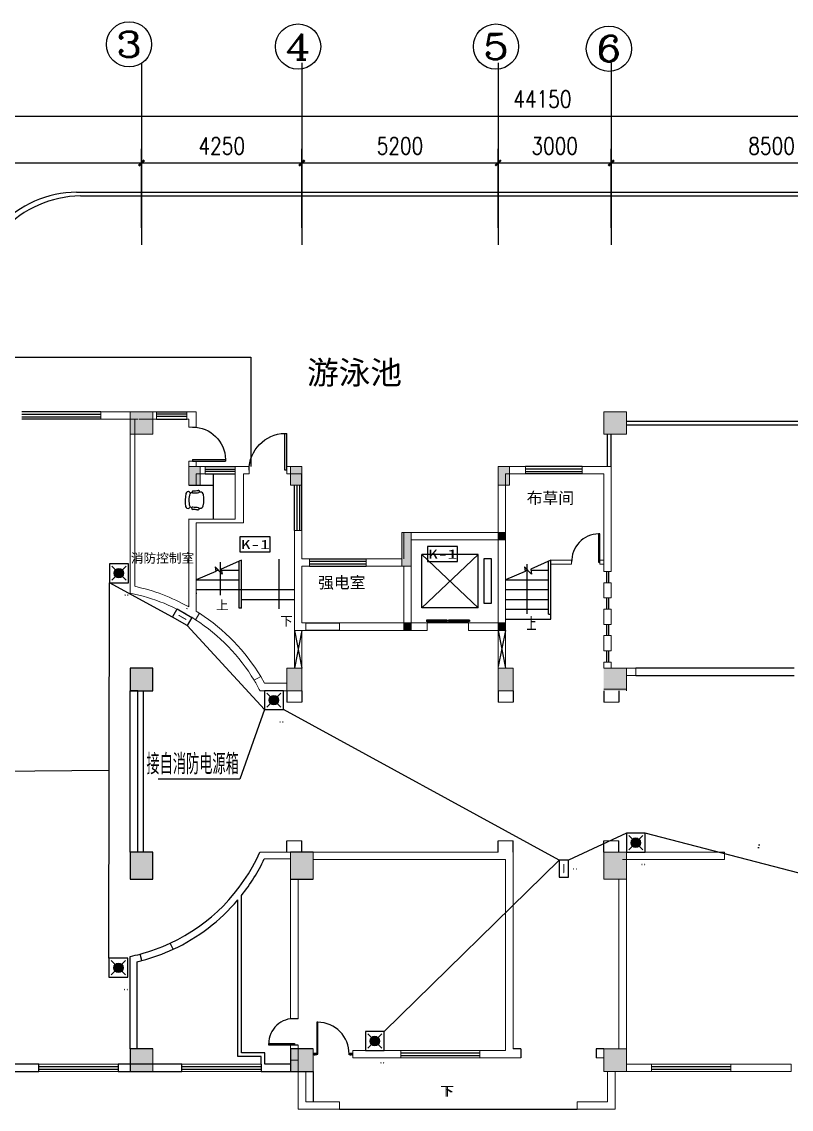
# Model space of a CAD drawing. Extents: x 1487452 to 1619693, y 165319 to 350168.
# Drawn here: x 1577601 to 1597996, y 198827 to 227669 of the extents above; entities that cross this region are included whole.
import ezdxf
from ezdxf.enums import TextEntityAlignment as Align

# ---------------------------------------------------------------- set-up
doc = ezdxf.new("R2010")
doc.units = 0
doc.header["$LTSCALE"] = 1000
doc.header["$MEASUREMENT"] = 0
doc.layers.get('0').update_dxf_attribs({"linetype": 'CONTINUOUS'})
doc.layers.get('Defpoints').update_dxf_attribs({"linetype": 'CONTINUOUS'})
for name, color, linetype in [('AXIS', 3, 'CONTINUOUS'), ('AXIS_TEXT', 7, 'CONTINUOUS'), ('COLUMN', 9, 'CONTINUOUS'), ('Dim3', 30, 'CONTINUOUS'), ('DIME', 3, 'CONTINUOUS'), ('EQUIP', 3, 'CONTINUOUS'), ('G', 4, 'CONTINUOUS'), ('WALL', 4, 'CONTINUOUS')]:
    doc.layers.add(name, color=color, linetype=linetype)
doc.styles.add('_TCH_AXIS', font='COMPLEX', dxfattribs={"bigfont": 'GBCBIG'})
doc.styles.add('_TCH_DIM', font='SIMPLEX', dxfattribs={"bigfont": 'GBCBIG'})
doc.styles.add('DIM_FONT', font='SIMPLEX.shx', dxfattribs={"width": 0.8})
doc.styles.add('常用字体', font='isocp.shx', dxfattribs={"width": 0.9, "bigfont": 'gbcbig.shx'})
doc.styles.add('黑体', font='SIMHEI.TTF')
doc.dimstyles.new('DIMN150', dxfattribs={"dimscale": 1.5, "dimtxt": 300, "dimasz": 100, "dimexe": 250, "dimexo": 300, "dimgap": 150, "dimtad": 1, "dimdec": 0, "dimzin": 0, "dimdsep": 46, "dimtxsty": 'DIM_FONT', "dimblk": 'ARCHTICK', "dimcen": 0.09, "dimclrt": 7, "dimazin": 2, "dimtfac": 1, "dimtdec": 0, "dimtix": 1, "dimtmove": 2, "dimatfit": 3, "dimldrblk": 'ARCHTICK', "dimfxl": 1, "dimtolj": 1, "dimtzin": 0, "dimarcsym": 0})

# ---------------------------------------------------------------- blocks, each defined once
blk = doc.blocks.new('_ArchTick')
at = {"color": 0, "linetype": 'ByBlock', "const_width": 0.4}
blk.add_lwpolyline([(-0.5, -0.5), (0.5, 0.5)], dxfattribs=at)
blk = doc.blocks.new('*D180')
at = {"layer": 'AXIS', "color": 0, "linetype": 'Continuous', "lineweight": -2, "transparency": 16777216}
for p, q in [((1572026, 222206), (1572026, 224299)), ((1580776, 222206), (1580776, 224299)), ((1572026, 223924), (1580776, 223924))]:
    blk.add_line(p, q, dxfattribs=at)
at = {"layer": 'Defpoints', "color": 0, "linetype": 'Continuous', "transparency": 16777216}
for p in [(1580776, 223924), (1572026, 221756), (1580776, 221756)]:
    blk.add_point(p, dxfattribs=at)
at = {"layer": 'AXIS', "color": 0, "linetype": 'Continuous', "lineweight": -2, "transparency": 16777216, "xscale": 150, "yscale": 150, "zscale": 150, "rotation": 180}
blk.add_blockref('_ArchTick', (1572026, 223924), dxfattribs=at)
at = {"layer": 'AXIS', "color": 0, "linetype": 'Continuous', "lineweight": -2, "transparency": 16777216, "xscale": 150, "yscale": 150, "zscale": 150}
blk.add_blockref('_ArchTick', (1580776, 223924), dxfattribs=at)
at = {"layer": 'AXIS', "color": 2, "linetype": 'Continuous', "transparency": 16777216, "insert": (1576401, 224374), "char_height": 450, "attachment_point": 5, "style": 'DIM_FONT'}
blk.add_mtext('\\A1;8750', dxfattribs=at)
blk = doc.blocks.new('*D181')
at = {"layer": 'AXIS', "color": 0, "linetype": 'Continuous', "lineweight": -2, "transparency": 16777216}
for p, q in [((1580776, 222206), (1580776, 224299)), ((1585026, 222206), (1585026, 224299)), ((1580776, 223924), (1585026, 223924))]:
    blk.add_line(p, q, dxfattribs=at)
at = {"layer": 'Defpoints', "color": 0, "linetype": 'Continuous', "transparency": 16777216}
for p in [(1585026, 223924), (1580776, 221756), (1585026, 221756)]:
    blk.add_point(p, dxfattribs=at)
at = {"layer": 'AXIS', "color": 0, "linetype": 'Continuous', "lineweight": -2, "transparency": 16777216, "xscale": 150, "yscale": 150, "zscale": 150, "rotation": 180}
blk.add_blockref('_ArchTick', (1580776, 223924), dxfattribs=at)
at = {"layer": 'AXIS', "color": 0, "linetype": 'Continuous', "lineweight": -2, "transparency": 16777216, "xscale": 150, "yscale": 150, "zscale": 150}
blk.add_blockref('_ArchTick', (1585026, 223924), dxfattribs=at)
at = {"layer": 'AXIS', "color": 2, "linetype": 'Continuous', "transparency": 16777216, "insert": (1582901, 224374), "char_height": 450, "attachment_point": 5, "style": 'DIM_FONT'}
blk.add_mtext('\\A1;4250', dxfattribs=at)
blk = doc.blocks.new('*D182')
at = {"layer": 'AXIS', "color": 0, "linetype": 'Continuous', "lineweight": -2, "transparency": 16777216}
for p, q in [((1585026, 222206), (1585026, 224299)), ((1590226, 222206), (1590226, 224299)), ((1585026, 223924), (1590226, 223924))]:
    blk.add_line(p, q, dxfattribs=at)
at = {"layer": 'Defpoints', "color": 0, "linetype": 'Continuous', "transparency": 16777216}
for p in [(1590226, 223924), (1585026, 221756), (1590226, 221756)]:
    blk.add_point(p, dxfattribs=at)
at = {"layer": 'AXIS', "color": 0, "linetype": 'Continuous', "lineweight": -2, "transparency": 16777216, "xscale": 150, "yscale": 150, "zscale": 150, "rotation": 180}
blk.add_blockref('_ArchTick', (1585026, 223924), dxfattribs=at)
at = {"layer": 'AXIS', "color": 0, "linetype": 'Continuous', "lineweight": -2, "transparency": 16777216, "xscale": 150, "yscale": 150, "zscale": 150}
blk.add_blockref('_ArchTick', (1590226, 223924), dxfattribs=at)
at = {"layer": 'AXIS', "color": 2, "linetype": 'Continuous', "transparency": 16777216, "insert": (1587626, 224374), "char_height": 450, "attachment_point": 5, "style": 'DIM_FONT'}
blk.add_mtext('\\A1;5200', dxfattribs=at)
blk = doc.blocks.new('*D183')
at = {"layer": 'AXIS', "color": 0, "linetype": 'Continuous', "lineweight": -2, "transparency": 16777216}
for p, q in [((1590226, 222206), (1590226, 224299)), ((1593226, 222206), (1593226, 224299)), ((1590226, 223924), (1593226, 223924))]:
    blk.add_line(p, q, dxfattribs=at)
at = {"layer": 'Defpoints', "color": 0, "linetype": 'Continuous', "transparency": 16777216}
for p in [(1593226, 223924), (1590226, 221756), (1593226, 221756)]:
    blk.add_point(p, dxfattribs=at)
at = {"layer": 'AXIS', "color": 0, "linetype": 'Continuous', "lineweight": -2, "transparency": 16777216, "xscale": 150, "yscale": 150, "zscale": 150, "rotation": 180}
blk.add_blockref('_ArchTick', (1590226, 223924), dxfattribs=at)
at = {"layer": 'AXIS', "color": 0, "linetype": 'Continuous', "lineweight": -2, "transparency": 16777216, "xscale": 150, "yscale": 150, "zscale": 150}
blk.add_blockref('_ArchTick', (1593226, 223924), dxfattribs=at)
at = {"layer": 'AXIS', "color": 2, "linetype": 'Continuous', "transparency": 16777216, "insert": (1591726, 224374), "char_height": 450, "attachment_point": 5, "style": 'DIM_FONT'}
blk.add_mtext('\\A1;3000', dxfattribs=at)
blk = doc.blocks.new('*D184')
at = {"layer": 'AXIS', "color": 0, "linetype": 'Continuous', "lineweight": -2, "transparency": 16777216}
for p, q in [((1593226, 222206), (1593226, 224299)), ((1601726, 222206), (1601726, 224299)), ((1593226, 223924), (1601726, 223924))]:
    blk.add_line(p, q, dxfattribs=at)
at = {"layer": 'Defpoints', "color": 0, "linetype": 'Continuous', "transparency": 16777216}
for p in [(1601726, 223924), (1593226, 221756), (1601726, 221756)]:
    blk.add_point(p, dxfattribs=at)
at = {"layer": 'AXIS', "color": 0, "linetype": 'Continuous', "lineweight": -2, "transparency": 16777216, "xscale": 150, "yscale": 150, "zscale": 150, "rotation": 180}
blk.add_blockref('_ArchTick', (1593226, 223924), dxfattribs=at)
at = {"layer": 'AXIS', "color": 0, "linetype": 'Continuous', "lineweight": -2, "transparency": 16777216, "xscale": 150, "yscale": 150, "zscale": 150}
blk.add_blockref('_ArchTick', (1601726, 223924), dxfattribs=at)
at = {"layer": 'AXIS', "color": 2, "linetype": 'Continuous', "transparency": 16777216, "insert": (1597476, 224374), "char_height": 450, "attachment_point": 5, "style": 'DIM_FONT'}
blk.add_mtext('\\A1;8500', dxfattribs=at)
blk = doc.blocks.new('*D187')
at = {"layer": 'AXIS', "color": 0, "linetype": 'Continuous', "lineweight": -2, "transparency": 16777216}
for p, q in [((1569326, 221731), (1569326, 225544)), ((1613476, 221731), (1613476, 225544)), ((1569326, 225169), (1613476, 225169))]:
    blk.add_line(p, q, dxfattribs=at)
at = {"layer": 'Defpoints', "color": 0, "linetype": 'Continuous', "transparency": 16777216}
for p in [(1613476, 225169), (1569326, 221281), (1613476, 221281)]:
    blk.add_point(p, dxfattribs=at)
at = {"layer": 'AXIS', "color": 0, "linetype": 'Continuous', "lineweight": -2, "transparency": 16777216, "xscale": 150, "yscale": 150, "zscale": 150, "rotation": 180}
blk.add_blockref('_ArchTick', (1569326, 225169), dxfattribs=at)
at = {"layer": 'AXIS', "color": 0, "linetype": 'Continuous', "lineweight": -2, "transparency": 16777216, "xscale": 150, "yscale": 150, "zscale": 150}
blk.add_blockref('_ArchTick', (1613476, 225169), dxfattribs=at)
at = {"layer": 'AXIS', "color": 2, "linetype": 'Continuous', "transparency": 16777216, "insert": (1591401, 225619), "char_height": 450, "attachment_point": 5, "style": 'DIM_FONT'}
blk.add_mtext('\\A1;44150', dxfattribs=at)
blk = doc.blocks.new('ertdfg')
at = {"color": 250}
for p, q in [((542076, 176521), (542080, 176560)), ((542101, 176738), (542105, 176770))]:
    blk.add_line(p, q, dxfattribs=at)
for centre, radius, start, end in [((541754, 176780), 80, 96.3286, 178.1689), ((541878, 176210), 663, 76.1574, 101.5689), ((542025, 176775), 80, 356.4274, 81.3977), ((541662, 176726), 31.8, 130.6834, 198.9191), ((541044, 176605), 598, 357.3556, 10.6478), ((541662, 176708), 46.7, 87.06, 116.8897), ((541668, 176583), 27, 192.6557, 252.9484), ((541670, 176591), 35.1, 252.9484, 294.3839), ((541665, 176734), 20.5, 7.7953, 91.546), ((543510, 176816), 1837, 181.0296, 181.98), ((541731, 176448), 68.3, 113.2, 145.7741), ((540986, 176614), 711, 357.6189, 9.9805), ((541671, 176580), 25, 303.0802, 10.0003), ((543510, 176816), 1837, 187.8575, 189.0543), ((541726, 176532), 30, 189.0543, 257.3532), ((542046, 176524), 30, 279.9864, 353.4616), ((542103, 176570), 25, 167.4852, 234.4052), ((542790, 176574), 711, 167.505, 179.8666), ((542105, 176581), 35.1, 243.1015, 284.5371), ((542116, 176724), 20.5, 85.9395, 169.6902), ((542107, 176574), 27, 284.5371, 344.8297), ((542118, 176698), 46.7, 60.5958, 90.4255), ((542731, 176568), 598, 166.8377, 180.1298), ((542119, 176716), 31.8, 338.5664, 46.8021), ((541725, 176452), 61.4, 145.4854, 256.2618), ((541906, 177371), 998, 258.7301, 278.7601), ((541898, 177047), 574, 251.8531, 285.4865), ((542046, 176445), 61.4, 281.2236, 32.0001), ((542040, 176442), 68.3, 31.7114, 64.2854)]:
    blk.add_arc(centre, radius, start, end, dxfattribs=at)
blk = doc.blocks.new('_LINKPT1')
blk.add_line((0, 0), (0, 0))
blk = doc.blocks.new('_Y22IEB')
for p, q in [((-0.375, 0.875), (0.375, 0.125)), ((0.375, 0.875), (-0.375, 0.125))]:
    blk.add_line(p, q)
blk.add_lwpolyline([(-0.5, 0), (0.5, 0), (0.5, 1), (-0.5, 1)], close=True)
blk.add_circle((0, 0.5), 0.25)
for points in [[(-0.217, 0.625), (0.217, 0.625), (-0.25, 0.5), (0.25, 0.5)], [(-0.125, 0.717), (0.125, 0.717), (-0.217, 0.625), (0.217, 0.625)], [(0, 0.75), (0, 0.75), (-0.125, 0.717), (0.125, 0.717)], [(-0.217, 0.375), (0.217, 0.375), (-0.25, 0.5), (0.25, 0.5)], [(-0.125, 0.283), (0.125, 0.283), (-0.217, 0.375), (0.217, 0.375)], [(0, 0.25), (0, 0.25), (-0.125, 0.283), (0.125, 0.283)]]:
    blk.add_solid(points)
at = {"xscale": 0.002, "yscale": 0.002, "zscale": 0.002}
for p in [(0, 0.75), (-0.25, 0.5), (0, 0.25), (0.25, 0.5)]:
    blk.add_blockref('_LINKPT1', p, dxfattribs=at)
at = {"style": '常用字体', "width": 0.9, "flags": 8}
blk.add_attdef('$TEXT$', text='', height=0.6, dxfattribs=at).set_placement((0.9, 0.9), align=Align.MIDDLE_CENTER)
at = {"style": 'DIM_FONT', "width": 0.8, "flags": 9}
blk.add_attdef('A', (0, 0), '', height=0.00002, dxfattribs=at)
blk = doc.blocks.new('_Y15ITF')
blk.add_lwpolyline([(0.45, 0), (-0.45, 0), (-0.45, 0.5), (0.45, 0.5)], close=True)
blk.add_lwpolyline([(0.25, 0.25, 0.05, 0.05, 0), (-0.05, 0.25, 0.2, 0, 0), (-0.25, 0.25, 0, 0, 0)], format="xyseb")
at = {"xscale": 0.002, "yscale": 0.002, "zscale": 0.002}
for p in [(-0.45, 0.5), (-0.45, 0.25), (-0.45, 0), (0, 0.5), (0, 0), (0.45, 0.5), (0.45, 0.25), (0.45, 0)]:
    blk.add_blockref('_LINKPT1', p, dxfattribs=at)
at = {"style": '常用字体', "width": 0.9, "flags": 8}
blk.add_attdef('$TEXT$', text='', height=0.6, dxfattribs=at).set_placement((0.245, 0.845), align=Align.MIDDLE_CENTER)
at = {"style": 'DIM_FONT', "width": 0.8, "flags": 9}
blk.add_attdef('A', (0, 0), '', height=0.00002, dxfattribs=at)

msp = doc.modelspace()

# ---------------------------------------------------------------- hatches: boundary and pattern name
at = {"lineweight": 13}
for points in [[(1580476.2, 216727.3), (1581076.2, 216727.3), (1581076.2, 217327.3), (1580476.2, 217327.3)], [(1593026.2, 216727.3), (1593626.2, 216727.3), (1593626.2, 217327.3), (1593026.2, 217327.3)], [(1582026.2, 215377.3), (1582326.2, 215377.3), (1582326.2, 215877.3), (1582026.2, 215877.3)], [(1584726.2, 215377.3), (1585026.2, 215377.3), (1585026.2, 215877.3), (1584726.2, 215877.3)], [(1590226.2, 215377.3), (1590526.2, 215377.3), (1590526.2, 215877.3), (1590226.2, 215877.3)], [(1587676.2, 213227.3), (1587926.2, 213227.3), (1587926.2, 214127.3), (1587676.2, 214127.3)], [(1590226.2, 213927.3), (1590426.2, 213927.3), (1590426.2, 214127.3), (1590226.2, 214127.3)], [(1587726.2, 211527.3), (1587926.2, 211527.3), (1587926.2, 211727.3), (1587726.2, 211727.3)], [(1590226.2, 211527.3), (1590426.2, 211527.3), (1590426.2, 211727.3), (1590226.2, 211727.3)], [(1584626.2, 209927.3), (1585026.2, 209927.3), (1585026.2, 210527.3), (1584626.2, 210527.3)], [(1590226.2, 209927.3), (1590626.2, 209927.3), (1590626.2, 210527.3), (1590226.2, 210527.3)], [(1593026.2, 209927.3), (1593626.2, 209927.3), (1593626.2, 210527.3), (1593026.2, 210527.3)], [(1584726.2, 204927.3), (1585326.2, 204927.3), (1585326.2, 205647.3), (1584726.2, 205647.3)], [(1593026.2, 204927.3), (1593626.2, 204927.3), (1593626.2, 205647.3), (1593026.2, 205647.3)], [(1580476.2, 199827.3), (1581076.2, 199827.3), (1581076.2, 200427.3), (1580476.2, 200427.3)], [(1580476.2, 199827.3), (1581076.2, 199827.3), (1581076.2, 200427.3), (1580476.2, 200427.3)], [(1584726.2, 199827.3), (1585326.2, 199827.3), (1585326.2, 200427.3), (1584726.2, 200427.3)], [(1584726.2, 199827.3), (1585326.2, 199827.3), (1585326.2, 200427.3), (1584726.2, 200427.3)], [(1593026.2, 199827.3), (1593626.2, 199827.3), (1593626.2, 200427.3), (1593026.2, 200427.3)], [(1593026.2, 199827.3), (1593626.2, 199827.3), (1593626.2, 200427.3), (1593026.2, 200427.3)]]:
    msp.add_hatch(color=256, dxfattribs=at).paths.add_polyline_path(points)
at = {"layer": 'Dim3', "ltscale": 0.4}
for points in [[(1580476.2, 209927.3), (1581076.2, 209927.3), (1581076.2, 210527.3), (1580476.2, 210527.3)], [(1580476.2, 204927.3), (1581076.2, 204927.3), (1581076.2, 205647.3), (1580476.2, 205647.3)]]:
    msp.add_hatch(color=7, dxfattribs=at).paths.add_polyline_path(points)
h = msp.add_hatch(dxfattribs=at)
h.set_pattern_fill('ANSI34', color=250, scale=50, style=0)
h.set_pattern_definition([(45, (1171233.454, 46866.447), (-26.5165043, 26.5165043), []), (45, (1171242.293, 46866.447), (-26.5165043, 26.5165043), []), (45, (1171251.132, 46866.447), (-26.5165043, 26.5165043), []), (45, (1171259.97, 46866.447), (-26.5165043, 26.5165043), [])])
h.paths.add_polyline_path([(1585426.2, 200267.3), (1585426.2, 200307.3), (1585326.2, 200307.3), (1585326.2, 200267.3)])
h.paths.add_polyline_path([(1586376.2, 200307.3), (1586276.2, 200307.3, -0.0059511), (1586276.2, 200287.3), (1586276.2, 200267.3), (1586376.2, 200267.3)])
at = {"layer": 'DIME', "ltscale": 0.4}
h = msp.add_hatch(dxfattribs=at)
h.set_pattern_fill('AR-SAND', color=250, scale=100, style=0)
h.set_pattern_definition([(37.5, (355813.12, 498558.28), (-6.299336, 192.682377), [0, -152, 0, -170, 0, -162.5]), (7.5, (355813.12, 498558.28), (176.97767, 282.214607), [0, -82, 0, -137, 0, -52.5]), (327.5, (355690.12, 498558.28), (311.414186, 0.565905), [0, -50, 0, -180, 0, -235]), (317.5, (355690.12, 498558.28), (300.61266, 87.767556), [0, -25, 0, -118, 0, -135])])
h.paths.add_polyline_path([(1597126.2, 205647.3, -0.0630025), (1597151.8, 205847.3), (1597089.9, 205847.3, -0.0602502)])

# ---------------------------------------------------------------- linework, layer by layer
at = {"lineweight": 13}
for p, q in [((1579701.2, 217327.3), (1579701.2, 217127.3)), ((1580476.2, 217327.3), (1579701.2, 217327.3)), ((1580476.2, 217327.3), (1580476.2, 217327.3)), ((1581076.2, 217327.3), (1580476.2, 217327.3)), ((1580476.2, 217327.3), (1580476.2, 216727.3)), ((1580476.2, 217327.3), (1580476.2, 212516.6)), ((1580476.2, 217327.3), (1580476.2, 217127.3)), ((1581076.2, 216727.3), (1581076.2, 217327.3)), ((1581176.2, 217327.3), (1581076.2, 217327.3)), ((1581176.2, 217127.3), (1581176.2, 217327.3)), ((1582226.2, 217327.3), (1581976.2, 217327.3)), ((1581976.2, 217127.3), (1581976.2, 217327.3)), ((1582226.2, 217327.3), (1582226.2, 216912.8)), ((1593626.2, 217327.3), (1593026.2, 217327.3)), ((1593026.2, 217327.3), (1593026.2, 216727.3)), ((1593626.2, 216727.3), (1593626.2, 217327.3)), ((1579701.2, 217127.3), (1580476.2, 217127.3)), ((1580676.2, 217127.3), (1580476.2, 217127.3)), ((1580596.2, 217127.3), (1580596.2, 212695.7)), ((1580706.2, 217127.3), (1581081.9, 217127.3)), ((1581176.2, 217127.3), (1581081.9, 217127.3)), ((1581976.2, 217127.3), (1582026.2, 217127.3)), ((1582026.2, 217127.3), (1582026.2, 216918.6)), ((1582226.2, 216918.6), (1582026.2, 216918.6)), ((1580476.2, 216727.3), (1581076.2, 216727.3)), ((1593026.2, 216727.3), (1593626.2, 216727.3)), ((1582226.2, 216018.6), (1582026.2, 216018.6)), ((1582026.2, 216018.6), (1582026.2, 215777.3)), ((1582326.2, 215877.3), (1582026.2, 215877.3)), ((1582026.2, 215877.3), (1582026.2, 215377.3)), ((1582226.2, 216018.6), (1582226.2, 215877.3)), ((1582459.2, 215877.3), (1582226.2, 215877.3)), ((1582326.2, 215377.3), (1582326.2, 215877.3)), ((1582459.2, 215677.3), (1582459.2, 215877.3)), ((1583259.2, 214477.3), (1583259.2, 215877.3)), ((1583475.9, 215877.3), (1583259.2, 215877.3)), ((1583475.9, 215877.3), (1583625.9, 215877.3)), ((1583625.9, 215677.3), (1583625.9, 215877.3)), ((1585026.2, 215877.3), (1584625.9, 215877.3)), ((1584625.9, 215877.3), (1584625.9, 215677.3)), ((1585026.2, 215877.3), (1584726.2, 215877.3)), ((1584726.2, 215877.3), (1584726.2, 215377.3)), ((1585026.2, 215677.3), (1585026.2, 215877.3)), ((1585026.2, 215377.3), (1585026.2, 215877.3)), ((1590226.2, 214127.3), (1590226.2, 215877.3)), ((1590956.2, 215877.3), (1590226.2, 215877.3)), ((1590526.2, 215877.3), (1590226.2, 215877.3)), ((1590226.2, 215877.3), (1590226.2, 215377.3)), ((1590526.2, 215377.3), (1590526.2, 215877.3)), ((1590956.2, 215677.3), (1590956.2, 215877.3)), ((1593226.2, 215877.3), (1592456.2, 215877.3)), ((1592456.2, 215877.3), (1592456.2, 215677.3)), ((1593226.2, 215877.3), (1593226.2, 213087.3)), ((1582226.2, 215677.3), (1582226.2, 215377.3)), ((1582226.2, 215677.3), (1582459.2, 215677.3)), ((1583475.9, 215677.3), (1583475.9, 214377.3)), ((1583625.9, 215677.3), (1583475.9, 215677.3)), ((1584625.9, 215677.3), (1584826.2, 215677.3)), ((1584826.2, 215677.3), (1585026.2, 215677.3)), ((1590426.2, 214027.3), (1590426.2, 215677.3)), ((1590426.2, 215677.3), (1590956.2, 215677.3)), ((1592456.2, 215677.3), (1593026.2, 215677.3)), ((1593026.2, 213087.3), (1593026.2, 215677.3)), ((1584726.2, 215377.3), (1585026.2, 215377.3)), ((1590226.2, 215377.3), (1590526.2, 215377.3)), ((1582026.2, 214487.6), (1582026.2, 212152.9)), ((1582026.2, 214477.3), (1583259.2, 214477.3)), ((1582226.2, 214377.3), (1582226.2, 212034.9)), ((1582226.2, 214377.3), (1583475.9, 214377.3)), ((1585026.2, 214177.3), (1584826.2, 214177.3)), ((1584826.2, 214177.3), (1584826.2, 213327.3)), ((1585026.2, 213427.3), (1585026.2, 214177.3)), ((1587926.2, 214127.3), (1587676.2, 214127.3)), ((1587676.2, 214127.3), (1587676.2, 213227.3)), ((1587726.2, 213427.3), (1587726.2, 214127.3)), ((1587726.2, 214127.3), (1590226.2, 214127.3)), ((1587926.2, 213227.3), (1587926.2, 214127.3)), ((1590426.2, 214127.3), (1590226.2, 214127.3)), ((1590226.2, 214127.3), (1590226.2, 213927.3)), ((1590426.2, 213927.3), (1590426.2, 214127.3)), ((1590426.2, 211627.3), (1590426.2, 214027.3)), ((1587926.2, 213327.3), (1587926.2, 213927.3)), ((1587926.2, 213927.3), (1590226.2, 213927.3)), ((1590226.2, 211727.3), (1590226.2, 213927.3)), ((1590226.2, 213927.3), (1590426.2, 213927.3)), ((1584826.2, 210527.3), (1584826.2, 213327.3)), ((1585226.2, 213427.3), (1585026.2, 213427.3)), ((1585026.2, 211727.3), (1585026.2, 213227.3)), ((1585026.2, 213227.3), (1585226.2, 213227.3)), ((1585226.2, 213227.3), (1585226.2, 213427.3)), ((1586726.2, 213427.3), (1586726.2, 213227.3)), ((1586726.2, 213427.3), (1587676.2, 213427.3)), ((1586726.2, 213227.3), (1587726.2, 213227.3)), ((1587676.2, 213227.3), (1587926.2, 213227.3)), ((1587726.2, 211727.3), (1587726.2, 213227.3)), ((1587926.2, 211727.3), (1587926.2, 213327.3)), ((1591626.2, 213387.3), (1592176.2, 213387.3)), ((1591626.2, 213287.3), (1592176.2, 213287.3)), ((1592176.2, 213387.3), (1592176.2, 213287.3)), ((1592926.2, 213387.3), (1592926.2, 213287.3)), ((1592926.2, 213387.3), (1593026.2, 213387.3)), ((1592926.2, 213287.3), (1593026.2, 213287.3)), ((1590426.2, 211827.3), (1590426.2, 212867.3)), ((1593026.2, 213087.3), (1593226.2, 213087.3)), ((1593026.2, 212787.3), (1593026.2, 212387.3)), ((1593026.2, 212787.3), (1593226.2, 212787.3)), ((1593226.2, 212387.3), (1593226.2, 212787.3)), ((1593026.2, 212387.3), (1593226.2, 212387.3)), ((1593026.2, 212087.3), (1593226.2, 212087.3)), ((1593026.2, 212087.3), (1593026.2, 211687.3)), ((1593226.2, 211687.3), (1593226.2, 212087.3)), ((1582310.6, 211981.3), (1582205.1, 211811.4)), ((1585126.2, 211727.3), (1585026.2, 211727.3)), ((1585126.2, 211727.3), (1585126.2, 211527.3)), ((1586026.2, 211727.3), (1587726.2, 211727.3)), ((1586026.2, 211727.3), (1586026.2, 211527.3)), ((1587926.2, 211727.3), (1587726.2, 211727.3)), ((1587726.2, 211727.3), (1587726.2, 211527.3)), ((1588346.2, 211727.3), (1587926.2, 211727.3)), ((1587926.2, 211527.3), (1587926.2, 211727.3)), ((1588346.2, 211527.3), (1588346.2, 211727.3)), ((1590226.2, 211727.3), (1589446.2, 211727.3)), ((1589446.2, 211727.3), (1589446.2, 211527.3)), ((1590426.2, 211727.3), (1590226.2, 211727.3)), ((1590226.2, 211727.3), (1590226.2, 211527.3)), ((1590426.2, 211527.3), (1590426.2, 211727.3)), ((1585026.2, 211527.3), (1584826.2, 211527.3)), ((1585026.2, 210527.3), (1585026.2, 211527.3)), ((1585026.2, 211527.3), (1585126.2, 211527.3)), ((1586026.2, 211527.3), (1587726.2, 211527.3)), ((1587726.2, 211527.3), (1587926.2, 211527.3)), ((1587826.2, 211527.3), (1588346.2, 211527.3)), ((1589446.2, 211527.3), (1590226.2, 211527.3)), ((1590226.2, 210327.3), (1590226.2, 211527.3)), ((1590226.2, 211527.3), (1590426.2, 211527.3)), ((1590426.2, 210527.3), (1590426.2, 211627.3)), ((1593026.2, 211687.3), (1593226.2, 211687.3)), ((1593026.2, 211387.3), (1593226.2, 211387.3)), ((1593026.2, 211387.3), (1593026.2, 210987.3)), ((1593226.2, 210987.3), (1593226.2, 211387.3)), ((1593026.2, 210987.3), (1593226.2, 210987.3)), ((1593026.2, 210687.3), (1593226.2, 210687.3)), ((1593026.2, 210687.3), (1593026.2, 210527.3)), ((1593226.2, 210527.3), (1593226.2, 210687.3)), ((1583936, 210300.7), (1583760.7, 210204.2)), ((1583936, 210300.7), (1584035.8, 210127.3)), ((1585026.2, 210527.3), (1584626.2, 210527.3)), ((1584626.2, 210527.3), (1584626.2, 209927.3)), ((1585026.2, 209927.3), (1585026.2, 210527.3)), ((1590626.2, 210527.3), (1590226.2, 210527.3)), ((1590226.2, 210527.3), (1590226.2, 209927.3)), ((1590626.2, 209927.3), (1590626.2, 210527.3)), ((1593626.2, 210527.3), (1593026.2, 210527.3)), ((1593626.2, 209927.3), (1593626.2, 210527.3)), ((1593876.2, 210527.3), (1593626.2, 210527.3)), ((1593626.2, 210327.3), (1593876.2, 210327.3)), ((1593876.2, 210327.3), (1593876.2, 210527.3)), ((1584035.8, 210127.3), (1584626.2, 210127.3)), ((1583916, 209927.3), (1584626.2, 209927.3)), ((1584626.2, 209927.3), (1585026.2, 209927.3)), ((1590226.2, 209927.3), (1590626.2, 209927.3)), ((1593026.2, 209964.5), (1593626.2, 209964.5)), ((1584626.2, 209627.3), (1585026.2, 209627.3)), ((1590226.2, 209627.3), (1590626.2, 209627.3)), ((1593026.2, 209627.3), (1593426.2, 209627.3)), ((1584626.2, 205947.3), (1585026.2, 205947.3)), ((1590226.2, 205947.3), (1590626.2, 205947.3)), ((1593026.2, 205947.3), (1593426.2, 205947.3)), ((1583915.1, 205647.3), (1584726.2, 205647.3)), ((1584726.2, 205647.3), (1584726.2, 204927.3)), ((1585326.2, 204927.3), (1585326.2, 205647.3)), ((1590226.2, 205647.3), (1585326.2, 205647.3)), ((1590626.2, 200427.3), (1590626.2, 205647.3)), ((1593626.2, 205647.3), (1593026.2, 205647.3)), ((1593026.2, 205647.3), (1593026.2, 204927.3)), ((1593626.2, 204927.3), (1593626.2, 205647.3)), ((1593626.2, 205647.3), (1596226.2, 205647.3)), ((1596226.2, 205647.3), (1596226.2, 205447.3)), ((1584030.3, 205467.3), (1584726.2, 205467.3)), ((1590426.2, 205447.3), (1585326.2, 205447.3)), ((1590426.2, 205447.3), (1590426.2, 200387.3)), ((1593526.2, 205447.3), (1596226.2, 205447.3)), ((1584726.2, 201227.3), (1584726.2, 204927.3)), ((1584926.2, 201227.3), (1584926.2, 204927.3)), ((1593026.2, 204927.3), (1593626.2, 204927.3)), ((1593426.2, 204927.3), (1593426.2, 200427.3)), ((1593626.2, 204927.3), (1593626.2, 200427.3)), ((1584726.2, 200427.3), (1584726.2, 200527.3)), ((1584726.2, 200427.3), (1584726.2, 200527.3)), ((1584926.2, 198827.3), (1584926.2, 200527.3)), ((1584926.2, 198827.3), (1584926.2, 200527.3)), ((1581076.2, 199827.3), (1581076.2, 200427.3)), ((1581076.2, 199827.3), (1581076.2, 200427.3)), ((1585326.2, 199827.3), (1585326.2, 200427.3)), ((1585326.2, 199827.3), (1585326.2, 200427.3)), ((1586376.2, 200187.3), (1586376.2, 200387.3)), ((1587646.2, 200387.3), (1586376.2, 200387.3)), ((1586376.2, 200187.3), (1587646.2, 200187.3)), ((1587646.2, 200187.3), (1587646.2, 200387.3)), ((1589746.2, 200387.3), (1589746.2, 200187.3)), ((1590426.2, 200387.3), (1589746.2, 200387.3)), ((1589746.2, 200187.3), (1590826.2, 200187.3)), ((1590426.2, 200387.3), (1589916.2, 200387.3)), ((1589916.2, 200187.3), (1590826.2, 200187.3)), ((1592826.2, 200187.3), (1593026.2, 200187.3)), ((1593626.2, 200427.3), (1593026.2, 200427.3)), ((1593026.2, 200427.3), (1593026.2, 199827.3)), ((1593626.2, 200427.3), (1593026.2, 200427.3)), ((1593026.2, 200427.3), (1593026.2, 199827.3)), ((1593626.2, 199827.3), (1593626.2, 200427.3)), ((1593626.2, 199827.3), (1593626.2, 200427.3)), ((1580476.2, 200027.3), (1580476.2, 199827.3)), ((1584926.2, 200127.3), (1584726.2, 200127.3)), ((1584926.2, 200127.3), (1584726.2, 200127.3)), ((1584726.2, 199827.3), (1584726.2, 200027.3)), ((1584726.2, 199827.3), (1584726.2, 200027.3)), ((1594296.2, 200027.3), (1593626.2, 200027.3)), ((1594296.2, 199827.3), (1594296.2, 200027.3)), ((1596396.2, 200027.3), (1596396.2, 199827.3)), ((1597996.2, 200027.3), (1596396.2, 200027.3)), ((1597996.2, 199827.3), (1597996.2, 200027.3)), ((1585126.2, 199027.3), (1585126.2, 199827.3)), ((1585126.2, 199027.3), (1585126.2, 199827.3)), ((1593026.2, 199827.3), (1593626.2, 199827.3)), ((1593026.2, 199827.3), (1593626.2, 199827.3)), ((1593126.2, 199027.3), (1593126.2, 199827.3)), ((1593126.2, 199027.3), (1593126.2, 199827.3)), ((1593226.2, 199827.3), (1594296.2, 199827.3)), ((1593326.2, 198827.3), (1593326.2, 199827.3)), ((1593326.2, 198827.3), (1593326.2, 199827.3)), ((1596396.2, 199827.3), (1597996.2, 199827.3)), ((1586026.2, 199027.3), (1585126.2, 199027.3)), ((1586026.2, 198827.3), (1586026.2, 199027.3)), ((1592326.2, 199027.3), (1593126.2, 199027.3)), ((1592326.2, 199027.3), (1592326.2, 198827.3)), ((1592326.2, 199027.3), (1593126.2, 199027.3)), ((1592326.2, 199027.3), (1592326.2, 198827.3)), ((1586026.2, 198827.3), (1584926.2, 198827.3)), ((1592326.2, 198827.3), (1593326.2, 198827.3)), ((1592326.2, 198827.3), (1593326.2, 198827.3))]:
    msp.add_line(p, q, dxfattribs=at)
at = {"color": 251, "lineweight": 13}
for p, q in [((1587646.2, 200387.3), (1589746.2, 200387.3)), ((1589746.2, 200187.3), (1587646.2, 200187.3)), ((1580156.2, 200027.3), (1578056.2, 200027.3)), ((1583946.2, 200027.3), (1581846.2, 200027.3)), ((1596396.2, 200027.3), (1594296.2, 200027.3)), ((1580156.2, 199827.3), (1578056.2, 199827.3)), ((1583946.2, 199827.3), (1581846.2, 199827.3)), ((1596396.2, 199827.3), (1594296.2, 199827.3))]:
    msp.add_line(p, q, dxfattribs=at)
at = {"lineweight": 13}
for radius, start, end in [(5187.7, 60.73614, 77.69098), (4987.7, 57.02216, 78.59907), (5187.7, 57.06645, 58.17098), (4987.7, 27.46051, 31.10846)]:
    msp.add_arc((1579490.3, 207627.3), radius, start, end, dxfattribs=at)
at = {"color": 251, "lineweight": 13}
for radius, start, end in [(4987.7, 31.10846, 57.02216), (5187.7, 31.01982, 57.06645)]:
    msp.add_arc((1579490.3, 207627.3), radius, start, end, dxfattribs=at)
at = {"layer": 'AXIS', "linetype": 'Continuous'}
for p, q in [((1580776.2, 226578), (1580776.2, 221756.1)), ((1585026.2, 226578), (1585026.2, 221756.1)), ((1590226.2, 226578), (1590226.2, 221756.1)), ((1593226.2, 226578), (1593226.2, 221756.1))]:
    msp.add_line(p, q, dxfattribs=at)
for centre in [(1580443.9, 227068.9), (1584924.9, 227011), (1590170.6, 227011), (1593165, 226952.8)]:
    msp.add_circle(centre, 600, dxfattribs=at)
at = {"layer": 'COLUMN', "linetype": 'Continuous'}
for p, q in [((1585326.2, 205647.3), (1584726.2, 205647.3)), ((1584726.2, 204927.3), (1585326.2, 204927.3)), ((1584926.2, 201227.3), (1584726.2, 201227.3)), ((1584926.2, 200527.3), (1584726.2, 200527.3)), ((1584926.2, 200527.3), (1584726.2, 200527.3)), ((1581076.2, 200427.3), (1580476.2, 200427.3)), ((1580476.2, 200427.3), (1580476.2, 199827.3)), ((1581076.2, 200427.3), (1580476.2, 200427.3)), ((1580476.2, 200427.3), (1580476.2, 199827.3)), ((1585326.2, 200427.3), (1584726.2, 200427.3)), ((1584726.2, 200427.3), (1584726.2, 199827.3)), ((1585326.2, 200427.3), (1584726.2, 200427.3)), ((1584726.2, 200427.3), (1584726.2, 199827.3)), ((1580476.2, 199827.3), (1581076.2, 199827.3)), ((1580476.2, 199827.3), (1581076.2, 199827.3)), ((1584926.2, 199827.3), (1585326.2, 199827.3)), ((1584926.2, 199827.3), (1585326.2, 199827.3))]:
    msp.add_line(p, q, dxfattribs=at)
at = {"layer": 'Dim3', "color": 251, "ltscale": 0.4}
for p, q in [((1579054.7, 223149.4), (1604422.2, 223149.4)), ((1579154.7, 223049.4), (1604522.2, 223049.4)), ((1570276.2, 218777.3), (1583676.2, 218777.3)), ((1583676.2, 218777.3), (1583676.2, 215877.3)), ((1579701.2, 217327.3), (1577601.2, 217327.3)), ((1581176.2, 217327.3), (1581976.2, 217327.3)), ((1579701.2, 217127.3), (1577601.2, 217127.3)), ((1581176.2, 217127.3), (1581976.2, 217127.3)), ((1593626.2, 217077.3), (1601226.2, 217077.3)), ((1593626.2, 216977.3), (1601226.2, 216977.3)), ((1593126.2, 215877.3), (1593126.2, 216727.3)), ((1593226.2, 215877.3), (1593226.2, 216727.3)), ((1582125.8, 216063.6), (1582125.8, 216018.6)), ((1582459.2, 215877.3), (1583259.2, 215877.3)), ((1592456.2, 215877.3), (1590956.2, 215877.3)), ((1582459.2, 215677.3), (1583259.2, 215677.3)), ((1582675.9, 215677.3), (1582675.9, 214477.3)), ((1585026.2, 214177.3), (1585026.2, 215677.3)), ((1592456.2, 215677.3), (1590956.2, 215677.3)), ((1582026.2, 215377.3), (1582326.2, 215377.3)), ((1582326.2, 215377.3), (1582675.9, 215377.3)), ((1584826.2, 214177.3), (1584826.2, 215377.3)), ((1588201.2, 212127.3), (1588201.2, 213538.3)), ((1589701.2, 212127.3), (1588201.2, 213538.3)), ((1588201.2, 212127.3), (1589701.2, 213538.3)), ((1589701.2, 213538.3), (1588201.2, 213538.3)), ((1589701.2, 212127.3), (1589701.2, 213538.3)), ((1589858.6, 213431.5), (1590043.8, 213431.5)), ((1589858.6, 212241.1), (1589858.6, 213431.5)), ((1590043.8, 213431.5), (1590043.8, 212241.1)), ((1582725.2, 213216.9), (1582743.7, 213091.6)), ((1582910.1, 213021.5), (1582725.2, 213216.9)), ((1582868.2, 213038.5), (1582868.2, 213338.5)), ((1583426.2, 213387.3), (1582890.3, 213155.1)), ((1582890.3, 213155.1), (1582910.1, 213021.5)), ((1583366.2, 212118.3), (1583366.2, 213361.3)), ((1583426.2, 212118.3), (1583426.2, 213387.3)), ((1584425.6, 213118.5), (1584425.6, 213418.5)), ((1585226.2, 213427.3), (1586726.2, 213427.3)), ((1585226.2, 213227.3), (1586726.2, 213227.3)), ((1591110.1, 213021.5), (1590925.2, 213216.9)), ((1590925.2, 213216.9), (1590943.7, 213091.6)), ((1590997.5, 212985.1), (1590997.5, 213285.1)), ((1591626.2, 213387.3), (1591090.3, 213155.1)), ((1591090.3, 213155.1), (1591110.1, 213021.5)), ((1591566.2, 211957.3), (1591566.2, 213361.3)), ((1591626.2, 211957.3), (1591626.2, 213387.3)), ((1591626.2, 211957.3), (1591626.2, 213387.3)), ((1582743.7, 213091.6), (1582226.2, 212867.3)), ((1582226.2, 212867.3), (1583366.2, 212867.3)), ((1582738.4, 213127.3), (1582810, 213127.3)), ((1582868.2, 212460.3), (1582868.2, 213038.5)), ((1582894.4, 213127.3), (1583366.2, 213127.3)), ((1584425.6, 212099.7), (1584425.6, 213118.5)), ((1590943.7, 213091.6), (1590426.2, 212867.3)), ((1590426.2, 212867.3), (1591566.2, 212867.3)), ((1590938.4, 213127.3), (1591010, 213127.3)), ((1590997.5, 211966.3), (1590997.5, 212985.1)), ((1591094.4, 213127.3), (1591566.2, 213127.3)), ((1582226.2, 212607.3), (1583426.2, 212607.3)), ((1583426.2, 212607.3), (1584826.2, 212607.3)), ((1590426.2, 212607.3), (1591566.2, 212607.3)), ((1583426.2, 212347.3), (1584826.2, 212347.3)), ((1590426.2, 212347.3), (1591566.2, 212347.3)), ((1583426.2, 212118.3), (1583366.2, 212118.3)), ((1589701.2, 212127.3), (1588201.2, 212127.3)), ((1590043.8, 212241.1), (1589858.6, 212241.1)), ((1590426.2, 212087.3), (1591566.2, 212087.3)), ((1588327.8, 211794), (1588327.8, 211760.6)), ((1588877.8, 211794), (1588327.8, 211794)), ((1588877.8, 211760.6), (1588327.8, 211760.6)), ((1589446.2, 211727.3), (1588346.2, 211727.3)), ((1588877.8, 211794), (1588877.8, 211760.6)), ((1589464.5, 211794), (1588914.5, 211794)), ((1588914.5, 211794), (1588914.5, 211760.6)), ((1589464.5, 211760.6), (1588914.5, 211760.6)), ((1589464.5, 211794), (1589464.5, 211760.6)), ((1590426.2, 211827.3), (1591626.2, 211827.3)), ((1591566.2, 211957.3), (1591626.2, 211957.3)), ((1591626.2, 211827.3), (1591626.2, 211957.3)), ((1598076.2, 210527.3), (1593876.2, 210527.3)), ((1593876.2, 210327.3), (1598076.2, 210327.3)), ((1580825.7, 205647.3), (1580825.7, 209927.3)), ((1585426.2, 200307.3), (1585326.2, 200307.3)), ((1585426.2, 200267.3), (1585326.2, 200267.3)), ((1585426.2, 200267.3), (1585426.2, 200307.3)), ((1586276.2, 200267.3), (1586276.2, 200307.3)), ((1586376.2, 200307.3), (1586276.2, 200307.3)), ((1586376.2, 200267.3), (1586276.2, 200267.3)), ((1585326.2, 199827.3), (1585326.2, 199027.3)), ((1586026.2, 198827.3), (1592326.2, 198827.3)), ((1586026.2, 198827.3), (1592326.2, 198827.3))]:
    msp.add_line(p, q, dxfattribs=at)
at = {"layer": 'Dim3', "color": 251, "ltscale": 0.4, "extrusion": (0, 0, -1)}
for p, q in [((1584575.9, 216752.3), (1584625.9, 216752.3)), ((1584575.9, 215777.3), (1584575.9, 216752.3)), ((1584625.9, 215777.3), (1584625.9, 216752.3)), ((1582125.8, 216063.6), (1583003.3, 216063.6)), ((1583003.3, 216063.6), (1583003.3, 216018.6)), ((1582125.8, 216018.6), (1583003.3, 216018.6)), ((1584625.9, 215777.3), (1584575.9, 215777.3))]:
    msp.add_line(p, q, dxfattribs=at)
at = {"layer": 'Dim3', "color": 250, "ltscale": 0.4}
for p, q in [((1582459.2, 215807.3), (1583259.2, 215807.3)), ((1582459.2, 215747.3), (1583259.2, 215747.3)), ((1590956.2, 215810.6), (1592456.2, 215810.6)), ((1590956.2, 215744), (1592456.2, 215744)), ((1584892.8, 215377.3), (1584892.8, 214177.3)), ((1584959.5, 215377.3), (1584959.5, 214177.3)), ((1585226.2, 213360.3), (1586726.2, 213360.3)), ((1585226.2, 213294.3), (1586726.2, 213294.3)), ((1593096.2, 213087.3), (1593096.2, 212787.3)), ((1593156.2, 213087.3), (1593156.2, 212787.3)), ((1593096.2, 212387.3), (1593096.2, 212087.3)), ((1593156.2, 212387.3), (1593156.2, 212087.3)), ((1593096.2, 211687.3), (1593096.2, 211387.3)), ((1593156.2, 211687.3), (1593156.2, 211387.3)), ((1593096.2, 210987.3), (1593096.2, 210687.3)), ((1593156.2, 210987.3), (1593156.2, 210687.3)), ((1587646.2, 200320.3), (1589746.2, 200320.3)), ((1587646.2, 200254.3), (1589746.2, 200254.3)), ((1578056.2, 199960.6), (1580156.2, 199960.6)), ((1578056.2, 199894), (1580156.2, 199894)), ((1581846.2, 199960.6), (1583946.2, 199960.6)), ((1581846.2, 199894), (1583946.2, 199894)), ((1594296.2, 199960.6), (1596396.2, 199960.6)), ((1594296.2, 199894), (1596396.2, 199894))]:
    msp.add_line(p, q, dxfattribs=at)
at = {"layer": 'Dim3', "color": 0, "ltscale": 0.4}
msp.add_line((1582226.2, 212527.3), (1582226.2, 212499.4), dxfattribs=at)
at = {"layer": 'Dim3', "color": 7, "ltscale": 0.4}
for p, q in [((1581076.2, 210527.3), (1580476.2, 210527.3)), ((1580476.2, 210527.3), (1580476.2, 209927.3)), ((1581076.2, 209927.3), (1581076.2, 210527.3)), ((1580476.2, 209927.3), (1581076.2, 209927.3)), ((1580476.2, 205647.3), (1580476.2, 209927.3)), ((1580675.7, 209927.3), (1580476.2, 209927.3)), ((1580675.7, 205647.3), (1580675.7, 209927.3)), ((1581076.2, 205647.3), (1580476.2, 205647.3)), ((1580476.2, 205647.3), (1580476.2, 204927.3)), ((1581076.2, 204927.3), (1581076.2, 205647.3)), ((1580476.2, 204927.3), (1581076.2, 204927.3)), ((1583426.2, 200327.3), (1583426.2, 204499)), ((1583326.2, 200227.3), (1583326.2, 204377.2)), ((1580476.2, 200427.3), (1580476.2, 202881)), ((1580656.2, 200427.3), (1580656.2, 202736.7)), ((1583946.2, 200227.3), (1583326.2, 200227.3)), ((1584046.2, 200327.3), (1583426.2, 200327.3)), ((1583946.2, 200027.3), (1583946.2, 200227.3)), ((1584046.2, 200027.3), (1584046.2, 200327.3)), ((1578056.2, 200027.3), (1576356.2, 200027.3)), ((1578056.2, 199827.3), (1578056.2, 200027.3)), ((1580156.2, 200027.3), (1580156.2, 199827.3)), ((1581846.2, 200027.3), (1580156.2, 200027.3)), ((1581846.2, 199827.3), (1581846.2, 200027.3)), ((1583946.2, 200027.3), (1583946.2, 199827.3)), ((1584726.2, 200027.3), (1584046.2, 200027.3)), ((1576356.2, 199827.3), (1578056.2, 199827.3)), ((1580156.2, 199827.3), (1581846.2, 199827.3)), ((1583946.2, 199827.3), (1585126.2, 199827.3))]:
    msp.add_line(p, q, dxfattribs=at)
at = {"layer": 'Dim3', "color": 2, "ltscale": 0.4}
for points in [[(1584185.4, 214008.4), (1583385.4, 214008.4), (1583385.4, 213608.4), (1584185.4, 213608.4)], [(1589151.6, 213751.9), (1588351.6, 213751.9), (1588351.6, 213351.9), (1589151.6, 213351.9)]]:
    msp.add_lwpolyline(points, close=True, dxfattribs=at)
at = {"layer": 'Dim3', "color": 251, "ltscale": 0.4}
for points in [[(1592886.2, 213337.3), (1592926.2, 213337.3), (1592926.2, 214087.3), (1592886.2, 214087.3)], [(1585426.2, 200287.5), (1585446.2, 200287.5), (1585446.2, 201137.5), (1585426.2, 201137.5)], [(1584826.2, 200567.3), (1584826.2, 200527.3), (1584148.9, 200527.3), (1584148.9, 200567.3)]]:
    msp.add_lwpolyline(points, close=True, dxfattribs=at)
for centre, radius, start, end in [((1579085.2, 220313.3), 2835, 90.61707, 183.34732), ((1579185.2, 220213.3), 2835, 90.61707, 183.34732), ((1592900.9, 213362.3), 725.1, 91.16301, 181.9757)]:
    msp.add_arc(centre, radius, start, end, dxfattribs=at)
at = {"layer": 'Dim3', "color": 250, "ltscale": 0.4, "extrusion": (0, 0, -1)}
for centre, radius, start, end in [((-1582125.8, 216041.1), 877.5, 90, 178.53072), ((-1584600.9, 215777.3), 975, 0, 88.53072)]:
    msp.add_arc(centre, radius, start, end, dxfattribs=at)
at = {"layer": 'Dim3', "color": 7, "ltscale": 0.4}
for radius, start, end in [(4847.7, 294.99037, 335.8929), (5027.7, 321.52215, 334.5564), (5027.7, 294.99037, 319.72574)]:
    msp.add_arc((1579490.3, 207627.3), radius, start, end, dxfattribs=at)
at = {"layer": 'Dim3', "color": 250, "ltscale": 0.4}
for centre, radius, start, end in [((1579490.3, 207627.3), 4847.7, 284.93928, 294.99037), ((1579490.3, 207627.3), 5027.7, 284.93928, 294.99037), ((1584806.5, 200571.9), 657.6, 85.31101, 180.40058), ((1585436, 200297.3), 840.2, 359.31806, 89.30794)]:
    msp.add_arc(centre, radius, start, end, dxfattribs=at)
at = {"layer": 'Dim3', "color": 0, "ltscale": 0.4}
for radius, start in [(4847.7, 281.7348), (5027.7, 283.4091)]:
    msp.add_arc((1579490.3, 207627.3), radius, start, 284.93928, dxfattribs=at)
at = {"layer": 'DIME', "color": 250, "ltscale": 0.4}
for p, q in [((1577601.2, 217260.6), (1579701.2, 217260.6)), ((1577601.2, 217194), (1579701.2, 217194)), ((1581976.2, 217257.3), (1581176.2, 217257.3)), ((1581976.2, 217197.3), (1581176.2, 217197.3)), ((1584826.2, 211527.3), (1585026.2, 210527.3)), ((1585026.2, 211527.3), (1584826.2, 210527.3)), ((1590226.2, 211527.3), (1590426.2, 210527.3)), ((1590426.2, 211527.3), (1590226.2, 210573.4))]:
    msp.add_line(p, q, dxfattribs=at)
at = {"layer": 'DIME', "color": 0, "ltscale": 0.4}
for p, q in [((1584626.2, 209927.3), (1584626.2, 209627.3)), ((1585026.2, 209927.3), (1585026.2, 209627.3)), ((1590226.2, 209927.3), (1590226.2, 209627.3)), ((1590626.2, 209927.3), (1590626.2, 209627.3)), ((1593026.2, 209927.3), (1593026.2, 209627.3)), ((1593426.2, 209927.3), (1593426.2, 209627.3)), ((1584626.2, 205647.3), (1584626.2, 205947.3)), ((1585026.2, 205647.3), (1585026.2, 205947.3)), ((1590226.2, 205647.3), (1590226.2, 205947.3)), ((1590626.2, 205647.3), (1590626.2, 205947.3)), ((1593026.2, 205647.3), (1593026.2, 205947.3)), ((1593426.2, 205647.3), (1593426.2, 205947.3)), ((1581614.3, 203070.3), (1581538.2, 203233.5)), ((1580786.4, 202769.6), (1580740, 202943.5)), ((1590826.2, 200427.3), (1590626.2, 200427.3)), ((1590826.2, 200427.3), (1590826.2, 200187.3)), ((1592826.2, 200427.3), (1592826.2, 200187.3)), ((1593026.2, 200427.3), (1592826.2, 200427.3))]:
    msp.add_line(p, q, dxfattribs=at)
at = {"layer": 'G', "color": 4, "ltscale": 0.4}
for p, q in [((1579912.5, 202831), (1579926.6, 212792.4)), ((1581596.4, 211879.3), (1579926.6, 212792.4)), ((1584034.3, 209427.3), (1581986.1, 211654.4)), ((1591842.1, 205429), (1584534.3, 209427.3)), ((1579919.5, 207811.7), (1574334.1, 207757.9)), ((1593626.2, 206147.3), (1592092.1, 205429)), ((1598826.1, 204927.3), (1594126.2, 206147.3)), ((1587208.1, 200887.3), (1591842.1, 205429))]:
    msp.add_line(p, q, dxfattribs=at)
at = {"layer": 'G', "color": 251, "ltscale": 0.4}
for p, q in [((1585126.2, 211727.3), (1586026.2, 211727.3)), ((1586026.2, 211527.3), (1585126.2, 211527.3))]:
    msp.add_line(p, q, dxfattribs=at)
at = {"layer": 'G', "color": 1, "ltscale": 0.4}
for p, q in [((1584034.3, 209427.3), (1583382.6, 207585.3)), ((1583382.6, 207585.3), (1581220.5, 207585.3))]:
    msp.add_line(p, q, dxfattribs=at)

# ---------------------------------------------------------------- block references
at = {"layer": 'DIME', "color": 4, "rotation": 270}
msp.add_blockref('ertdfg', (1405557.9, 756870.6), dxfattribs=at)
at = {"layer": 'EQUIP'}
ref = msp.add_blockref('_Y22IEB', (1579926.6, 213042.4), dxfattribs=dict(at, xscale=500, yscale=500, zscale=500, rotation=270))
ref.add_attrib('$TEXT$', '..', dxfattribs={"layer": '0', "height": 300, "style": '常用字体', "width": 0.9, "flags": 8}).set_placement((1580376.6, 212592.4), align=Align.MIDDLE_CENTER)
ref = msp.add_blockref('_Y15ITF', (1581791.2, 211766.9), dxfattribs=dict(at, xscale=500.000000001613, yscale=500, zscale=500, rotation=330.0045852722894))
ref.add_attrib('$TEXT$', '..', dxfattribs={"layer": '0', "height": 300, "rotation": 240.01199, "style": '常用字体', "width": 0.9, "flags": 8}).set_placement((1582108.6, 212071.5), align=Align.MIDDLE_CENTER)
ref = msp.add_blockref('_Y22IEB', (1584034.3, 209677.3), dxfattribs=dict(at, xscale=500, yscale=500, zscale=500, rotation=270))
ref.add_attrib('$TEXT$', '..', dxfattribs={"layer": '0', "height": 300, "style": '常用字体', "width": 0.9, "flags": 8}).set_placement((1584484.3, 209227.3), align=Align.MIDDLE_CENTER)
ref = msp.add_blockref('_Y22IEB', (1593626.2, 205897.3), dxfattribs=dict(at, xscale=500, yscale=500, zscale=500, rotation=270))
ref.add_attrib('$TEXT$', '..', dxfattribs={"layer": '0', "height": 300, "style": '常用字体', "width": 0.9, "flags": 8}).set_placement((1594076.2, 205447.3), align=Align.MIDDLE_CENTER)
ref = msp.add_blockref('_Y15ITF', (1591842.1, 205204), dxfattribs=dict(at, xscale=-500.000000001613, yscale=500, zscale=500, rotation=270.0074000002834))
ref.add_attrib('$TEXT$', '..', dxfattribs={"layer": '0', "height": 300, "rotation": 180, "style": '常用字体', "width": 0.9, "flags": 8}).set_placement((1592264.6, 205071.6), align=Align.MIDDLE_CENTER)
ref = msp.add_blockref('_Y22IEB', (1579912.5, 202581), dxfattribs=dict(at, xscale=500, yscale=500, zscale=500, rotation=270))
ref.add_attrib('$TEXT$', '..', dxfattribs={"layer": '0', "height": 300, "style": '常用字体', "width": 0.9, "flags": 8}).set_placement((1580362.5, 202131), align=Align.MIDDLE_CENTER)
ref = msp.add_blockref('_Y22IEB', (1586708.1, 200637.3), dxfattribs=dict(at, xscale=500, yscale=500, zscale=500, rotation=270))
ref.add_attrib('$TEXT$', '..', dxfattribs={"layer": '0', "height": 300, "style": '常用字体', "width": 0.9, "flags": 8}).set_placement((1587158.1, 200187.3), align=Align.MIDDLE_CENTER)

# ---------------------------------------------------------------- texts
at = {"lineweight": 13, "style": '_TCH_DIM'}
msp.add_text('上', height=357.4, dxfattribs=at).set_placement((1590978.3, 211516.3))
at = {"layer": 'AXIS_TEXT', "color": 2, "linetype": 'Continuous', "style": '_TCH_AXIS'}
for s, width, p, p2 in [('3', 1.5, (1580104.4, 226729.5), (1580783.3, 226729.5)), ('4', 1.3125, (1584585.5, 226671.6), (1585264.3, 226671.6)), ('5', 1.5, (1589831.2, 226671.6), (1590510.1, 226671.6)), ('6', 1.5, (1592825.6, 226613.4), (1593504.4, 226613.4))]:
    msp.add_text(s, height=678.8, dxfattribs=dict(at, width=width)).set_placement(p, p2, align=Align.FIT)
at = {"layer": 'Dim3', "color": 2, "ltscale": 0.4, "style": '黑体'}
for s, height, p in [('游泳池', 614.4, (1585164.3, 218364.9)), ('消防控制室', 245.76, (1580493.1, 213444.5)), ('强电室', 307.2, (1585455.3, 212795.9))]:
    msp.add_text(s, height=height, dxfattribs=at).set_placement(p, align=Align.MIDDLE_LEFT)
for s, p in [('上', (1582749, 212074.5)), ('下', (1584449.6, 211649.7))]:
    msp.add_text(s, height=245.8, dxfattribs=at).set_placement(p)
at = {"layer": 'Dim3', "color": 2, "ltscale": 0.4, "style": '黑体', "width": 1.428998, "flags": 8}
for p, p2 in [((1583412.8, 213682.2), (1584174.7, 213682.2)), ((1588379, 213425.7), (1589140.9, 213425.7))]:
    msp.add_attdef('K-1', text='K-1', height=245.76, dxfattribs=at).set_placement(p, p2, align=Align.FIT)
at = {"layer": 'WALL', "color": 2, "linetype": 'Continuous', "style": '黑体'}
msp.add_text('布草间', height=307.2, dxfattribs=at).set_placement((1590984.7, 215038.1), align=Align.MIDDLE_LEFT)
at = {"layer": 'WALL', "color": 2, "style": '常用字体', "width": 0.9}
msp.add_text('接自消防电源箱', height=540.07, dxfattribs=at).set_placement((1580905.4, 207711.2))
at = {"layer": 'WALL', "color": 0, "linetype": 'Continuous', "style": '黑体'}
for p in [(1588693.3, 199185.8), (1588723.3, 199185.8)]:
    msp.add_text('下', height=245.8, dxfattribs=at).set_placement(p)

# ---------------------------------------------------------------- dimensions: what is measured, and where the dimension line sits
at = {"layer": 'AXIS', "linetype": 'Continuous'}
for base, p1, p2, picture, middle in [((1613476.2, 225169), (1569326.2, 221280.8), (1613476.2, 221280.8), '*D187', (1591401.2, 225619)), ((1580776.2, 223924.4), (1572026.2, 221756.1), (1580776.2, 221756.1), '*D180', (1576401.2, 224374.4)), ((1585026.2, 223924.4), (1580776.2, 221756.1), (1585026.2, 221756.1), '*D181', (1582901.2, 224374.4)), ((1590226.2, 223924.4), (1585026.2, 221756.1), (1590226.2, 221756.1), '*D182', (1587626.2, 224374.4)), ((1593226.2, 223924.4), (1590226.2, 221756.1), (1593226.2, 221756.1), '*D183', (1591726.2, 224374.4)), ((1601726.2, 223924.4), (1593226.2, 221756.1), (1601726.2, 221756.1), '*D184', (1597476.2, 224374.4))]:
    dim = msp.add_linear_dim(base=base, p1=p1, p2=p2, dimstyle='DIMN150', override={"dimclrt": 2}, dxfattribs=at)
    dim.commit()
    dim.dimension.update_dxf_attribs({"geometry": picture, "text_midpoint": middle})

doc.saveas('drawing.dxf')
